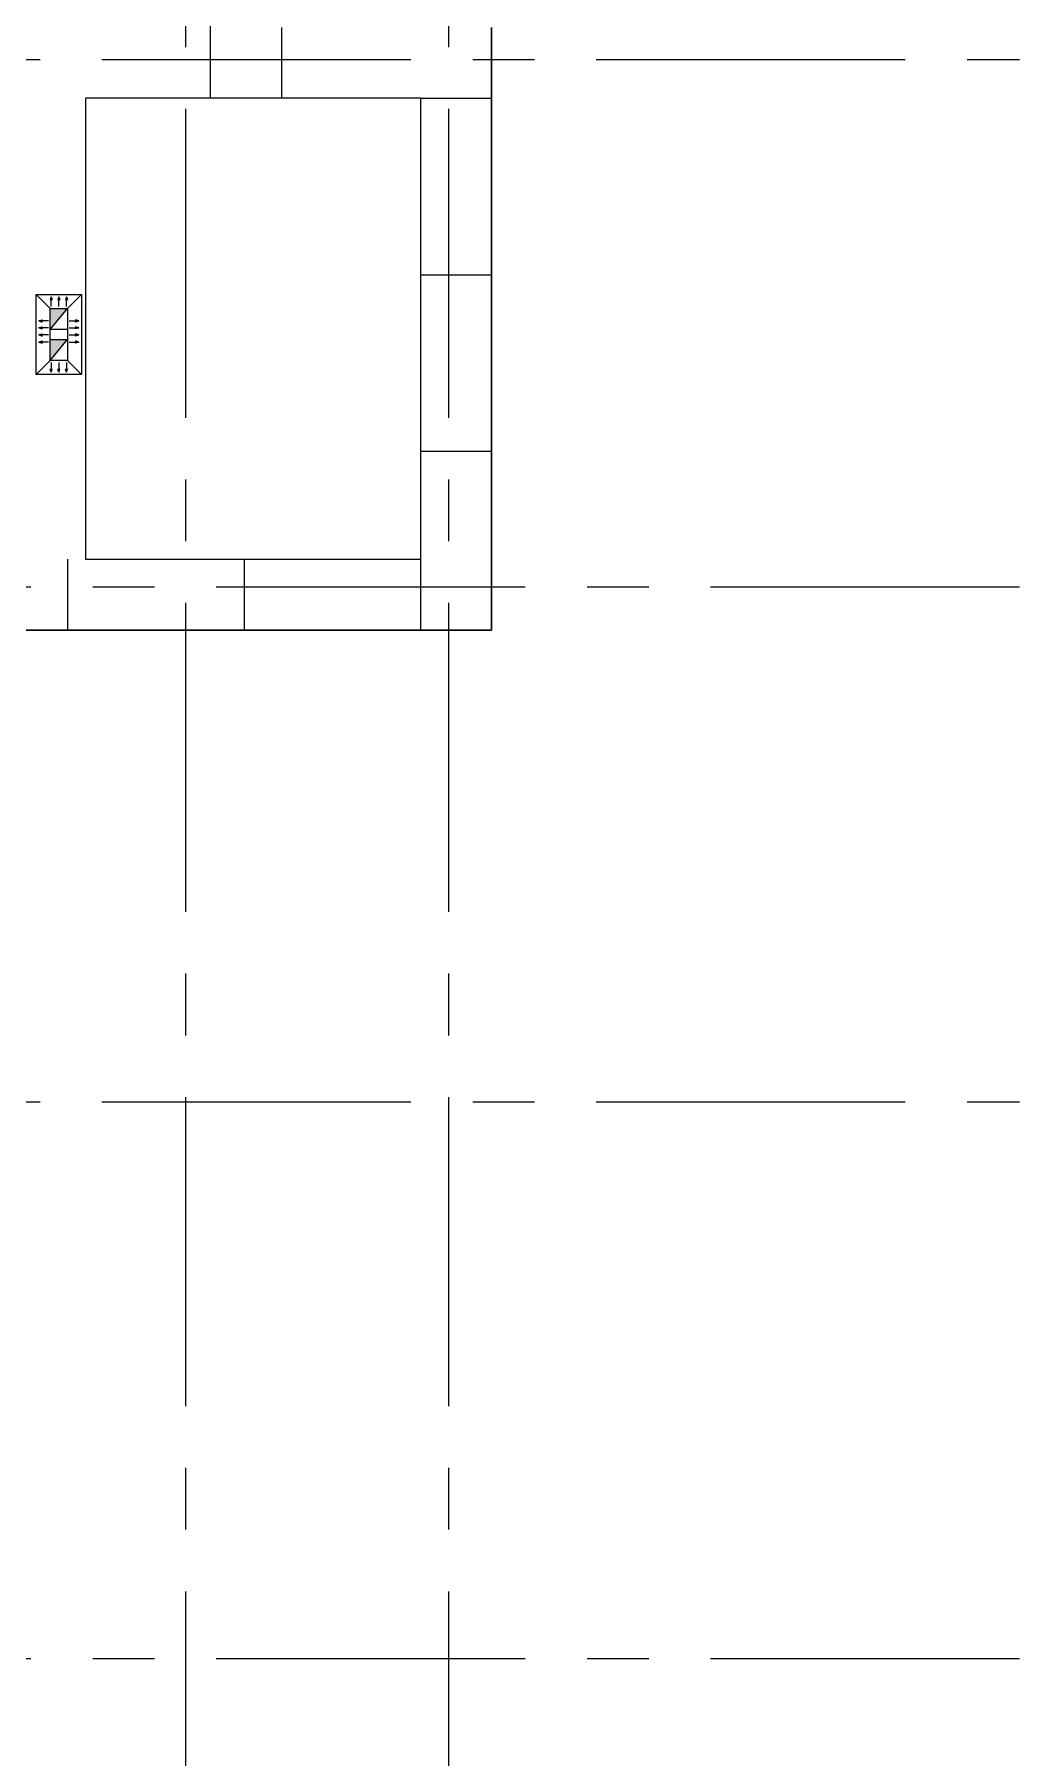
# Model space of a CAD drawing. Header units: millimetres. Extents: x -689206 to 4969298, y -1019800 to 703299.
# Drawn here: x 394894 to 401980, y -355709 to -343310 of the extents above; entities that cross this region are included whole.
import ezdxf

# ---------------------------------------------------------------- set-up
doc = ezdxf.new("R2010")
doc.units = ezdxf.units.MM
doc.linetypes.add('осеваяX2', pattern=[101.6, 63.5, -12.7, 12.7, -12.7])
doc.layers.add('кровля', color=211, linetype='Continuous')
doc.layers.add('четотам', color=7, linetype='Continuous')
for name, color, linetype, lineweight in [('несущие', 7, 'Continuous', 30), ('РАЗМЕРЫ', 7, 'Continuous', 9), ('стены', 7, 'Continuous', 20)]:
    doc.layers.add(name, color=color, linetype=linetype, lineweight=lineweight)

msp = doc.modelspace()

# ---------------------------------------------------------------- hatches: boundary and pattern name
at = {"layer": 'кровля', "lineweight": 5}
h = msp.add_hatch(color=7, dxfattribs=at)
h.dxf.hatch_style = 1
h.paths.add_polyline_path([(395014.1, -345220.8), (395022.3, -345220.8), (395014.1, -345197.2)])
h.paths.add_polyline_path([(395006, -345220.8), (395014.1, -345220.8), (395014.1, -345197.2)])
h = msp.add_hatch(color=7, dxfattribs=at)
h.dxf.hatch_style = 1
h.paths.add_polyline_path([(395069.4, -345220.8), (395077.5, -345220.8), (395069.4, -345197.2)])
h.paths.add_polyline_path([(395061.3, -345220.8), (395069.4, -345220.8), (395069.4, -345197.2)])
h = msp.add_hatch(color=7, dxfattribs=at)
h.dxf.hatch_style = 1
h.paths.add_polyline_path([(395124.7, -345197.2), (395116.6, -345220.8), (395124.7, -345220.8)])
h.paths.add_polyline_path([(395124.7, -345197.2), (395124.7, -345220.8), (395132.8, -345220.8)])
h = msp.add_hatch(color=7, dxfattribs=at)
h.dxf.hatch_style = 1
h.paths.add_polyline_path([(394925.4, -345371.5), (394949.1, -345379.6), (394949.1, -345371.5)])
h.paths.add_polyline_path([(394925.4, -345371.5), (394949.1, -345371.5), (394949.1, -345363.3)])
h = msp.add_hatch(color=7, dxfattribs=at)
h.dxf.hatch_style = 1
h.paths.add_polyline_path([(394925.4, -345421.3), (394949.1, -345429.4), (394949.1, -345421.3)])
h.paths.add_polyline_path([(394925.4, -345421.3), (394949.1, -345421.3), (394949.1, -345413.1)])
h = msp.add_hatch(color=7, dxfattribs=at)
h.dxf.hatch_style = 1
h.paths.add_polyline_path([(395189.7, -345371.5), (395189.7, -345379.6), (395213.4, -345371.5)])
h.paths.add_polyline_path([(395189.7, -345363.3), (395189.7, -345371.5), (395213.4, -345371.5)])
h = msp.add_hatch(color=7, dxfattribs=at)
h.dxf.hatch_style = 1
h.paths.add_polyline_path([(395189.7, -345421.3), (395189.7, -345429.4), (395213.4, -345421.3)])
h.paths.add_polyline_path([(395189.7, -345413.1), (395189.7, -345421.3), (395213.4, -345421.3)])
h = msp.add_hatch(color=7, dxfattribs=at)
h.dxf.hatch_style = 1
h.paths.add_polyline_path([(394925.4, -345472.5), (394949.1, -345480.7), (394949.1, -345472.5)])
h.paths.add_polyline_path([(394925.4, -345472.5), (394949.1, -345472.5), (394949.1, -345464.4)])
h = msp.add_hatch(color=7, dxfattribs=at)
h.dxf.hatch_style = 1
h.paths.add_polyline_path([(394949.1, -345523.8), (394949.1, -345515.6), (394925.4, -345523.8)])
h.paths.add_polyline_path([(394949.1, -345531.9), (394949.1, -345523.8), (394925.4, -345523.8)])
h = msp.add_hatch(color=7, dxfattribs=at)
h.dxf.hatch_style = 1
h.paths.add_polyline_path([(395189.7, -345472.5), (395189.7, -345480.7), (395213.4, -345472.5)])
h.paths.add_polyline_path([(395189.7, -345464.4), (395189.7, -345472.5), (395213.4, -345472.5)])
h = msp.add_hatch(color=7, dxfattribs=at)
h.dxf.hatch_style = 1
h.paths.add_polyline_path([(395213.4, -345523.8), (395189.7, -345515.6), (395189.7, -345523.8)])
h.paths.add_polyline_path([(395213.4, -345523.8), (395189.7, -345523.8), (395189.7, -345531.9)])
h = msp.add_hatch(color=7, dxfattribs=at)
h.dxf.hatch_style = 1
h.paths.add_polyline_path([(395014.1, -345741), (395022.3, -345717.4), (395014.1, -345717.4)])
h.paths.add_polyline_path([(395014.1, -345741), (395014.1, -345717.4), (395006, -345717.4)])
h = msp.add_hatch(color=7, dxfattribs=at)
h.dxf.hatch_style = 1
h.paths.add_polyline_path([(395069.4, -345741), (395077.5, -345717.4), (395069.4, -345717.4)])
h.paths.add_polyline_path([(395069.4, -345741), (395069.4, -345717.4), (395061.3, -345717.4)])
h = msp.add_hatch(color=7, dxfattribs=at)
h.dxf.hatch_style = 1
h.paths.add_polyline_path([(395124.7, -345717.4), (395116.6, -345717.4), (395124.7, -345741)])
h.paths.add_polyline_path([(395132.8, -345717.4), (395124.7, -345717.4), (395124.7, -345741)])
at = {"layer": 'РАЗМЕРЫ', "lineweight": 5, "ltscale": 150}
h = msp.add_hatch(color=256, dxfattribs=at)
h.dxf.hatch_style = 1
h.paths.add_polyline_path([(395131.9, -345282.2), (395006.9, -345282.2), (395006.9, -345432.2)])
h.paths.add_polyline_path([(395131.9, -345506), (395006.9, -345506), (395006.9, -345656)])

# ---------------------------------------------------------------- linework, layer by layer
at = {"layer": 'кровля', "color": 7, "lineweight": 5}
for p, q in [((395006.9, -345282.2), (394906.9, -345182.2)), ((395014.1, -345197.2), (395006, -345220.8)), ((395006, -345220.8), (395014.1, -345220.8)), ((395014.1, -345267.2), (395014.1, -345197.2)), ((395014.1, -345197.2), (395022.3, -345220.8)), ((395022.3, -345220.8), (395014.1, -345220.8)), ((395069.4, -345197.2), (395061.3, -345220.8)), ((395061.3, -345220.8), (395069.4, -345220.8)), ((395069.4, -345267.2), (395069.4, -345197.2)), ((395069.4, -345197.2), (395077.5, -345220.8)), ((395077.5, -345220.8), (395069.4, -345220.8)), ((395124.7, -345197.2), (395116.6, -345220.8)), ((395116.6, -345220.8), (395124.7, -345220.8)), ((395124.7, -345267.2), (395124.7, -345197.2)), ((395124.7, -345197.2), (395132.8, -345220.8)), ((395132.8, -345220.8), (395124.7, -345220.8)), ((395131.9, -345282.2), (395231.9, -345182.2)), ((394925.4, -345371.5), (394949.1, -345363.3)), ((394995.4, -345371.5), (394925.4, -345371.5)), ((394925.4, -345371.5), (394949.1, -345379.6)), ((394925.4, -345421.3), (394949.1, -345413.1)), ((394995.4, -345421.3), (394925.4, -345421.3)), ((394925.4, -345421.3), (394949.1, -345429.4)), ((394949.1, -345363.3), (394949.1, -345371.5)), ((394949.1, -345379.6), (394949.1, -345371.5)), ((394949.1, -345413.1), (394949.1, -345421.3)), ((394949.1, -345429.4), (394949.1, -345421.3)), ((395143.4, -345371.5), (395213.4, -345371.5)), ((395143.4, -345421.3), (395213.4, -345421.3)), ((395213.4, -345371.5), (395189.7, -345363.3)), ((395189.7, -345363.3), (395189.7, -345371.5)), ((395213.4, -345371.5), (395189.7, -345379.6)), ((395189.7, -345379.6), (395189.7, -345371.5)), ((395213.4, -345421.3), (395189.7, -345413.1)), ((395189.7, -345413.1), (395189.7, -345421.3)), ((395213.4, -345421.3), (395189.7, -345429.4)), ((395189.7, -345429.4), (395189.7, -345421.3)), ((394925.4, -345472.5), (394949.1, -345464.4)), ((394995.4, -345472.5), (394925.4, -345472.5)), ((394925.4, -345472.5), (394949.1, -345480.7)), ((394925.4, -345523.8), (394949.1, -345515.6)), ((394995.4, -345523.8), (394925.4, -345523.8)), ((394925.4, -345523.8), (394949.1, -345531.9)), ((394949.1, -345464.4), (394949.1, -345472.5)), ((394949.1, -345480.7), (394949.1, -345472.5)), ((394949.1, -345515.6), (394949.1, -345523.8)), ((394949.1, -345531.9), (394949.1, -345523.8)), ((395143.4, -345472.5), (395213.4, -345472.5)), ((395143.4, -345523.8), (395213.4, -345523.8)), ((395213.4, -345472.5), (395189.7, -345464.4)), ((395189.7, -345464.4), (395189.7, -345472.5)), ((395213.4, -345472.5), (395189.7, -345480.7)), ((395189.7, -345480.7), (395189.7, -345472.5)), ((395213.4, -345523.8), (395189.7, -345515.6)), ((395189.7, -345515.6), (395189.7, -345523.8)), ((395213.4, -345523.8), (395189.7, -345531.9)), ((395189.7, -345531.9), (395189.7, -345523.8)), ((395006.9, -345656), (394906.9, -345756)), ((395014.1, -345671), (395014.1, -345741)), ((395069.4, -345671), (395069.4, -345741)), ((395124.7, -345671), (395124.7, -345741)), ((395131.9, -345656), (395231.9, -345756)), ((395014.1, -345741), (395006, -345717.4)), ((395006, -345717.4), (395014.1, -345717.4)), ((395014.1, -345741), (395022.3, -345717.4)), ((395022.3, -345717.4), (395014.1, -345717.4)), ((395069.4, -345741), (395061.3, -345717.4)), ((395061.3, -345717.4), (395069.4, -345717.4)), ((395069.4, -345741), (395077.5, -345717.4)), ((395077.5, -345717.4), (395069.4, -345717.4)), ((395124.7, -345741), (395116.6, -345717.4)), ((395116.6, -345717.4), (395124.7, -345717.4)), ((395124.7, -345741), (395132.8, -345717.4)), ((395132.8, -345717.4), (395124.7, -345717.4))]:
    msp.add_line(p, q, dxfattribs=at)
for points in [[(394906.9, -345182.2), (395231.9, -345182.2), (395231.9, -345756), (394906.9, -345756)], [(395006.9, -345282.2), (395131.9, -345282.2), (395131.9, -345656), (395006.9, -345656)]]:
    msp.add_lwpolyline(points, close=True, dxfattribs=at)
at = {"layer": 'несущие', "lineweight": 13}
msp.add_line((395261.6, -343769.5), (395261.6, -347086.7), dxfattribs=at)
at = {"layer": 'РАЗМЕРЫ', "linetype": 'осеваяX2', "lineweight": 5, "ltscale": 35}
for p, q in [((397872, -329621), (397872, -379462.3)), ((401980.5, -347288), (334927.8, -347288)), ((401980.5, -354998), (334927.8, -354998))]:
    msp.add_line(p, q, dxfattribs=at)
at = {"layer": 'РАЗМЕРЫ', "lineweight": 9, "ltscale": 150}
for p, q in [((396671.6, -343259.5), (396671.7, -343769.5)), ((397671.6, -343769.5), (398181.6, -343769.5)), ((397671.6, -345039.5), (398181.6, -345039.5)), ((397671.6, -346309.5), (398181.6, -346309.5)), ((397671.6, -346309.5), (397671.6, -347596.7)), ((395131.6, -347086.7), (395131.6, -347596.7)), ((396401.6, -347086.7), (396401.6, -347596.7))]:
    msp.add_line(p, q, dxfattribs=at)
at = {"layer": 'стены', "linetype": 'осеваяX2', "lineweight": 5, "ltscale": 35}
for p, q in [((395980.5, -329621), (395980.5, -379462.3)), ((334927.8, -343490), (401980.5, -343490)), ((334927.8, -350990), (401980.5, -350990))]:
    msp.add_line(p, q, dxfattribs=at)
at = {"layer": 'стены', "lineweight": 13}
for p, q in [((396161.6, -343769.5), (396161.6, -339190)), ((397671.6, -343769.5), (395261.6, -343769.5)), ((397671.6, -343769.5), (397671.6, -347086.7)), ((395261.6, -347086.7), (397671.6, -347086.7))]:
    msp.add_line(p, q, dxfattribs=at)
at = {"layer": 'стены', "lineweight": 30}
for p, q in [((398181.6, -343259.5), (398181.6, -347596.7)), ((393442.5, -347596.7), (396161.6, -347596.7)), ((396161.6, -347596.7), (396671.6, -347596.7)), ((398181.6, -347596.7), (396671.6, -347596.7))]:
    msp.add_line(p, q, dxfattribs=at)
at = {"layer": 'четотам', "color": 7, "lineweight": 5}
for points in [[(395006.9, -345432.2), (395006.9, -345282.2), (395131.9, -345282.2), (395131.9, -345432.2), (395006.9, -345432.2), (395131.9, -345282.2)], [(395006.9, -345656), (395006.9, -345506), (395131.9, -345506), (395131.9, -345656), (395006.9, -345656), (395131.9, -345506)]]:
    msp.add_lwpolyline(points, dxfattribs=at)

doc.saveas('drawing.dxf')
